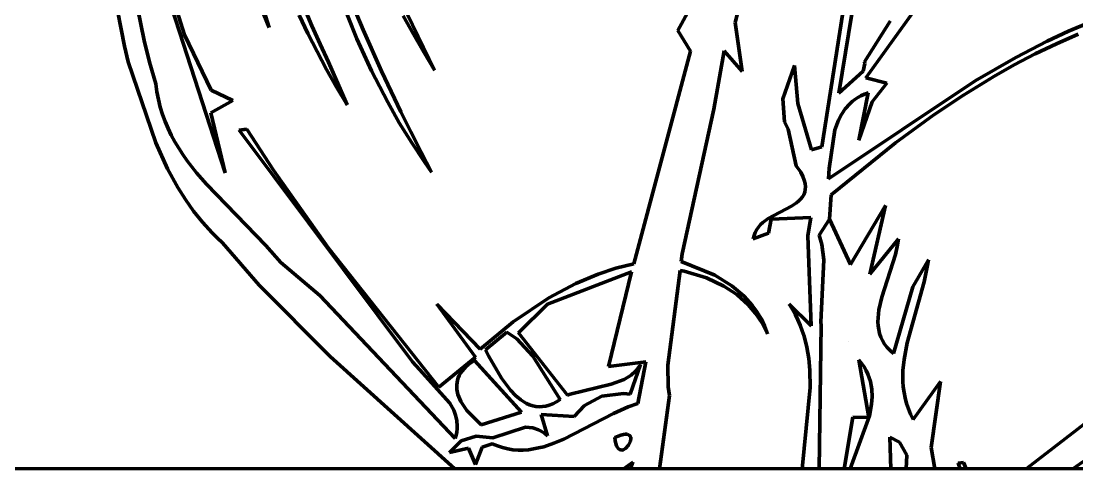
# Model space of a CAD drawing. Header units: millimetres. Extents: x 0 to 10.4, y 0 to 8.2.
# Drawn here: x 4.516 to 5.85, y 0 to 0.565 of the extents above; entities that cross this region are included whole.
import ezdxf

# ---------------------------------------------------------------- set-up
doc = ezdxf.new("R2010")
doc.units = ezdxf.units.MM
for name, color, linetype, lineweight in [('color#000000ff', 7, 'CONTINUOUS', 100), ('color#929292ff', 7, 'CONTINUOUS', 100), ('color#ffffffff', 7, 'CONTINUOUS', 100)]:
    doc.layers.add(name, color=color, linetype=linetype, lineweight=lineweight)

msp = doc.modelspace()

# ---------------------------------------------------------------- linework, layer by layer
at = {"layer": 'color#000000ff'}
for p, q in [((4.9401, 0.5427), (4.8533, 0.7644)), ((5.5276, 0.4063), (5.5788, 0.7341)), ((5.5914, 0.7351), (5.549, 0.474)), ((4.7907, 0.6811), (4.8296, 0.5571)), ((4.6469, 0.5335), (4.6199, 0.6725)), ((5.6855, 0.6365), (5.5831, 0.4933)), ((4.9262, 0.6064), (4.9483, 0.554)), ((4.6631, 0.5819), (4.6716, 0.5405)), ((4.774, 0.3734), (4.7065, 0.5816)), ((4.713, 0.5785), (4.7228, 0.5477)), ((4.8296, 0.5571), (4.8199, 0.5804)), ((4.8738, 0.5823), (4.8836, 0.5591)), ((5.0037, 0.5743), (5.0384, 0.5033)), ((5.3455, 0.5533), (5.3625, 0.5841)), ((5.4229, 0.5828), (5.418, 0.5633)), ((4.8785, 0.5496), (4.8676, 0.5727)), ((5.0116, 0.5487), (4.9988, 0.5717)), ((5.418, 0.5633), (5.4269, 0.5014)), ((5.5815, 0.5138), (5.6138, 0.5651)), ((5.8389, 0.5522), (5.8662, 0.5638)), ((4.7228, 0.5477), (4.7561, 0.4778)), ((4.89, 0.5267), (4.8785, 0.5496)), ((4.8836, 0.5591), (4.8938, 0.5361)), ((4.9483, 0.554), (4.9715, 0.5021)), ((5.0248, 0.5259), (5.0116, 0.5487)), ((5.3616, 0.5271), (5.3455, 0.5533)), ((5.8121, 0.5396), (5.8389, 0.5522)), ((5.8513, 0.5486), (5.8239, 0.5366)), ((4.6513, 0.5137), (4.6469, 0.5335)), ((4.6716, 0.5405), (4.6785, 0.5131)), ((4.8938, 0.5361), (4.9045, 0.5132)), ((4.9589, 0.5023), (4.9401, 0.5427)), ((5.7725, 0.5193), (5.8121, 0.5396)), ((5.8239, 0.5366), (5.797, 0.5237)), ((4.902, 0.5041), (4.89, 0.5267)), ((5.0384, 0.5033), (5.0248, 0.5259)), ((5.2901, 0.2589), (5.3616, 0.5271)), ((5.4043, 0.5274), (5.3912, 0.4538)), ((5.4269, 0.5014), (5.4043, 0.5274)), ((5.797, 0.5237), (5.7705, 0.5098)), ((4.6863, 0.4114), (4.6513, 0.5137)), ((4.6785, 0.5131), (4.6864, 0.4859)), ((4.9045, 0.5132), (4.928, 0.4595)), ((5.4781, 0.4672), (5.4931, 0.5091)), ((5.4931, 0.5091), (5.4973, 0.4609)), ((5.5798, 0.5019), (5.5816, 0.5116)), ((5.5816, 0.5116), (5.5815, 0.5138)), ((5.7211, 0.4898), (5.7725, 0.5193)), ((5.7705, 0.5098), (5.7445, 0.4952)), ((4.9147, 0.4817), (4.902, 0.5041)), ((4.9793, 0.4628), (4.9589, 0.5023)), ((4.9715, 0.5021), (4.9835, 0.4763)), ((5.549, 0.474), (5.5798, 0.5019)), ((5.5831, 0.4933), (5.6097, 0.4867)), ((5.7445, 0.4952), (5.7062, 0.4718)), ((4.6864, 0.4859), (4.6877, 0.4758)), ((4.928, 0.4595), (4.9147, 0.4817)), ((5.5358, 0.3662), (5.7211, 0.4898)), ((5.6097, 0.4867), (5.591, 0.463)), ((4.6877, 0.4758), (4.6896, 0.466)), ((4.7561, 0.4778), (4.7836, 0.4648)), ((4.9835, 0.4763), (4.9958, 0.4507)), ((5.4804, 0.4378), (5.4781, 0.4672)), ((5.5729, 0.4687), (5.5692, 0.4662)), ((5.5769, 0.4709), (5.5729, 0.4687)), ((5.574, 0.4148), (5.5858, 0.4747)), ((5.5812, 0.4729), (5.5769, 0.4709)), ((5.5858, 0.4747), (5.5812, 0.4729)), ((5.5858, 0.4747), (5.5858, 0.4747)), ((5.7062, 0.4718), (5.6689, 0.4468)), ((4.6896, 0.466), (4.6919, 0.4565)), ((4.6919, 0.4565), (4.6948, 0.4473)), ((4.7836, 0.4648), (4.7558, 0.4495)), ((4.9939, 0.4369), (4.9793, 0.4628)), ((5.3912, 0.4538), (5.3511, 0.2712)), ((5.4973, 0.4609), (5.5145, 0.4026)), ((5.557, 0.4543), (5.5523, 0.4474)), ((5.5626, 0.4606), (5.557, 0.4543)), ((5.5657, 0.4635), (5.5626, 0.4606)), ((5.5692, 0.4662), (5.5657, 0.4635)), ((5.591, 0.463), (5.574, 0.4148)), ((4.6948, 0.4473), (4.6981, 0.4383)), ((4.7558, 0.4495), (4.774, 0.3734)), ((4.9958, 0.4507), (5.0084, 0.4252)), ((5.5523, 0.4474), (5.5485, 0.4399)), ((5.6689, 0.4468), (5.6205, 0.4116)), ((4.6981, 0.4383), (4.7018, 0.4296)), ((4.7018, 0.4296), (4.706, 0.4211)), ((4.7916, 0.4273), (4.8012, 0.4287)), ((5.0107, 0.1351), (4.7916, 0.4273)), ((4.8012, 0.4287), (4.8352, 0.377)), ((5.0095, 0.4116), (4.9939, 0.4369)), ((5.4849, 0.4286), (5.4804, 0.4378)), ((5.495, 0.3823), (5.4849, 0.4286)), ((5.544, 0.4278), (5.5367, 0.3792)), ((5.5485, 0.4399), (5.544, 0.4278)), ((4.706, 0.4211), (4.7105, 0.4127)), ((5.0084, 0.4252), (5.0214, 0.3998)), ((4.7013, 0.3787), (4.6863, 0.4114)), ((4.7105, 0.4127), (4.7154, 0.4046)), ((4.7154, 0.4046), (4.7206, 0.3966)), ((5.026, 0.3868), (5.0095, 0.4116)), ((5.5145, 0.4026), (5.5276, 0.4063)), ((5.6205, 0.4116), (5.5392, 0.3457)), ((4.7206, 0.3966), (4.7261, 0.3889)), ((4.7261, 0.3889), (4.7379, 0.3737)), ((5.0214, 0.3998), (5.0347, 0.3746)), ((5.0347, 0.3746), (5.026, 0.3868)), ((4.7143, 0.3551), (4.7013, 0.3787)), ((4.7379, 0.3737), (4.7505, 0.3591)), ((4.8352, 0.377), (4.9041, 0.2793)), ((5.501, 0.3743), (5.495, 0.3823)), ((5.5034, 0.3691), (5.501, 0.3743)), ((5.5367, 0.3792), (5.5358, 0.3662)), ((5.5052, 0.3644), (5.5034, 0.3691)), ((5.5063, 0.3601), (5.5052, 0.3644)), ((5.5067, 0.3561), (5.5063, 0.3601)), ((4.7238, 0.34), (4.7143, 0.3551)), ((4.7505, 0.3591), (4.8252, 0.2819)), ((5.5046, 0.346), (5.5058, 0.3491)), ((5.5058, 0.3491), (5.5066, 0.3524)), ((5.5066, 0.3524), (5.5067, 0.3561)), ((4.7341, 0.3253), (4.7238, 0.34)), ((5.4892, 0.3317), (5.4956, 0.3359)), ((5.4956, 0.3359), (5.4984, 0.3381)), ((5.4984, 0.3381), (5.5008, 0.3406)), ((5.5008, 0.3406), (5.5029, 0.3432)), ((5.5029, 0.3432), (5.5046, 0.346)), ((5.5392, 0.3457), (5.5372, 0.315)), ((4.7453, 0.3113), (4.7341, 0.3253)), ((5.4596, 0.3158), (5.4892, 0.3317)), ((4.7575, 0.2978), (4.7453, 0.3113)), ((5.4475, 0.3052), (5.4501, 0.3082)), ((5.4501, 0.3082), (5.453, 0.3109)), ((5.453, 0.3109), (5.4596, 0.3158)), ((5.4633, 0.3153), (5.4602, 0.2976)), ((5.5134, 0.3172), (5.4633, 0.3153)), ((5.5099, 0.2939), (5.5134, 0.3172)), ((5.5372, 0.315), (5.5242, 0.2948)), ((4.7639, 0.2914), (4.7575, 0.2978)), ((5.4602, 0.2976), (5.4409, 0.2903)), ((5.4409, 0.2903), (5.4418, 0.2945)), ((5.4418, 0.2945), (5.4433, 0.2984)), ((5.4433, 0.2984), (5.4452, 0.3019)), ((5.4452, 0.3019), (5.4475, 0.3052)), ((5.5141, 0.1807), (5.5099, 0.2939)), ((5.5242, 0.2948), (5.5276, 0.2833)), ((4.7706, 0.2851), (4.7639, 0.2914)), ((4.8171, 0.2318), (4.7706, 0.2851)), ((4.8252, 0.2819), (4.8441, 0.2603)), ((5.5276, 0.2833), (5.5299, 0.264)), ((4.9041, 0.2793), (5.0439, 0.103)), ((5.3511, 0.2712), (5.3499, 0.2619)), ((4.8441, 0.2603), (4.8936, 0.2186)), ((5.2673, 0.2532), (5.2901, 0.2589)), ((5.3499, 0.2619), (5.3924, 0.2443)), ((5.5299, 0.264), (5.526, 0.1852)), ((5.287, 0.2486), (5.1812, 0.208)), ((5.2168, 0.2339), (5.2452, 0.2459)), ((5.2452, 0.2459), (5.2673, 0.2532)), ((5.2581, 0.1292), (5.287, 0.2486)), ((5.3487, 0.2504), (5.3328, 0.1307)), ((5.3535, 0.2495), (5.3487, 0.2504)), ((5.3817, 0.2411), (5.3535, 0.2495)), ((5.4037, 0.2306), (5.3817, 0.2411)), ((5.3924, 0.2443), (5.414, 0.2308)), ((4.9066, 0.1417), (4.8171, 0.2318)), ((5.1827, 0.2158), (5.2168, 0.2339)), ((5.4199, 0.2199), (5.4037, 0.2306)), ((5.414, 0.2308), (5.4294, 0.2178)), ((4.8936, 0.2186), (5.0645, 0.0384)), ((5.1378, 0.1855), (5.1827, 0.2158)), ((5.4343, 0.2071), (5.4199, 0.2199)), ((5.4294, 0.2178), (5.4395, 0.2066)), ((5.0902, 0.141), (5.0412, 0.2078)), ((5.0412, 0.2078), (5.0958, 0.151)), ((5.1812, 0.208), (5.1445, 0.1715)), ((5.4438, 0.1961), (5.4343, 0.2071)), ((5.4395, 0.2066), (5.4455, 0.1985)), ((5.4903, 0.2012), (5.4862, 0.2077)), ((5.4862, 0.2077), (5.5141, 0.1807)), ((5.494, 0.1946), (5.4903, 0.2012)), ((5.452, 0.1839), (5.4438, 0.1961)), ((5.4455, 0.1985), (5.4507, 0.1898)), ((5.4507, 0.1898), (5.4551, 0.1804)), ((5.4972, 0.188), (5.494, 0.1946)), ((5.5002, 0.1812), (5.4972, 0.188)), ((5.0958, 0.151), (5.1378, 0.1855)), ((5.4587, 0.1705), (5.452, 0.1839)), ((5.4551, 0.1804), (5.4587, 0.1705)), ((5.5027, 0.1744), (5.5002, 0.1812)), ((5.505, 0.1675), (5.5027, 0.1744)), ((5.5264, 0.1812), (5.524, 0)), ((5.526, 0.1852), (5.5264, 0.1812)), ((5.1298, 0.1726), (5.1029, 0.1502)), ((5.1422, 0.164), (5.1298, 0.1726)), ((5.1627, 0.1421), (5.1422, 0.164)), ((5.1445, 0.1715), (5.2063, 0.093)), ((5.5085, 0.1534), (5.505, 0.1675)), ((5.561, 0.1612), (5.561, 0.1612)), ((5.1029, 0.1502), (5.1066, 0.1428)), ((5.5109, 0.1392), (5.5085, 0.1534)), ((5.064, 0), (4.9066, 0.1417)), ((5.0194, 0.1253), (5.0107, 0.1351)), ((5.0439, 0.103), (5.0902, 0.141)), ((5.085, 0.1344), (5.0814, 0.1318)), ((5.089, 0.1369), (5.085, 0.1344)), ((5.148, 0.0715), (5.089, 0.1369)), ((5.1066, 0.1428), (5.1228, 0.1144)), ((5.1969, 0.0874), (5.1627, 0.1421)), ((5.3051, 0.135), (5.2581, 0.1292)), ((5.295, 0.0823), (5.3051, 0.135)), ((5.5123, 0.1247), (5.5109, 0.1392)), ((5.0576, 0.0831), (5.0194, 0.1253)), ((5.0712, 0.1207), (5.0696, 0.1178)), ((5.0732, 0.1235), (5.0712, 0.1207)), ((5.0756, 0.1263), (5.0732, 0.1235)), ((5.0783, 0.1291), (5.0756, 0.1263)), ((5.0814, 0.1318), (5.0783, 0.1291)), ((5.2983, 0.1319), (5.2853, 0.0942)), ((5.2865, 0.1184), (5.2917, 0.123)), ((5.2917, 0.123), (5.2963, 0.1287)), ((5.2963, 0.1287), (5.2983, 0.1319)), ((5.3328, 0.1307), (5.3334, 0.1034)), ((5.5129, 0.1027), (5.5123, 0.1247)), ((5.0674, 0.1119), (5.0664, 0.106)), ((5.0683, 0.1149), (5.0674, 0.1119)), ((5.0696, 0.1178), (5.0683, 0.1149)), ((5.1228, 0.1144), (5.1343, 0.0992)), ((5.2095, 0.0944), (5.2616, 0.1068)), ((5.2616, 0.1068), (5.2779, 0.1129)), ((5.2779, 0.1129), (5.2865, 0.1184)), ((5.0664, 0.106), (5.0667, 0.1)), ((5.0667, 0.1), (5.0679, 0.0939)), ((5.0679, 0.0939), (5.0716, 0.085)), ((5.1343, 0.0992), (5.1407, 0.0926)), ((5.2063, 0.093), (5.2095, 0.0944)), ((5.2771, 0.0952), (5.2498, 0.0916)), ((5.2853, 0.0942), (5.2771, 0.0952)), ((5.3334, 0.1034), (5.3349, 0.0924)), ((5.5027, 0), (5.5129, 0.1027)), ((5.0626, 0.0742), (5.0576, 0.0831)), ((5.0716, 0.085), (5.0792, 0.0735)), ((5.1407, 0.0926), (5.1475, 0.087)), ((5.1475, 0.087), (5.151, 0.0846)), ((5.151, 0.0846), (5.1547, 0.0826)), ((5.1547, 0.0826), (5.1584, 0.081)), ((5.1584, 0.081), (5.1623, 0.0797)), ((5.1788, 0.0792), (5.1831, 0.0804)), ((5.1831, 0.0804), (5.1876, 0.0821)), ((5.1876, 0.0821), (5.1922, 0.0844)), ((5.1922, 0.0844), (5.1969, 0.0874)), ((5.2279, 0.0801), (5.2147, 0.0662)), ((5.2498, 0.0916), (5.2279, 0.0801)), ((5.2827, 0.0781), (5.295, 0.0823)), ((5.3349, 0.0924), (5.3225, 0)), ((5.065, 0.0679), (5.0626, 0.0742)), ((5.0665, 0.0612), (5.065, 0.0679)), ((5.0792, 0.0735), (5.0974, 0.0555)), ((5.0974, 0.0555), (5.148, 0.0715)), ((5.1623, 0.0797), (5.1663, 0.0789)), ((5.1663, 0.0789), (5.1703, 0.0785)), ((5.1703, 0.0785), (5.1745, 0.0786)), ((5.2147, 0.0662), (5.1732, 0.0685)), ((5.1732, 0.0685), (5.181, 0.0415)), ((5.1745, 0.0786), (5.1788, 0.0792)), ((5.2016, 0.0376), (5.2642, 0.0699)), ((5.2642, 0.0699), (5.2827, 0.0781)), ((5.067, 0.0541), (5.0665, 0.0612)), ((5.0669, 0.0504), (5.067, 0.0541)), ((5.0645, 0.0384), (5.0656, 0.0426)), ((5.0656, 0.0426), (5.0664, 0.0465)), ((5.0664, 0.0465), (5.0669, 0.0504)), ((5.0911, 0.0413), (5.072, 0.0354)), ((5.1121, 0.0392), (5.0911, 0.0413)), ((5.1531, 0.0525), (5.1121, 0.0392)), ((5.1627, 0.0518), (5.1531, 0.0525)), ((5.1697, 0.0494), (5.1627, 0.0518)), ((5.1766, 0.0454), (5.1697, 0.0494)), ((5.181, 0.0415), (5.1766, 0.0454)), ((5.2702, 0.0413), (5.266, 0.0395)), ((5.2738, 0.0426), (5.2702, 0.0413)), ((5.277, 0.0434), (5.2738, 0.0426)), ((5.2796, 0.0437), (5.277, 0.0434)), ((5.2817, 0.0436), (5.2796, 0.0437)), ((5.2834, 0.0431), (5.2817, 0.0436)), ((5.2847, 0.0423), (5.2834, 0.0431)), ((5.2856, 0.0412), (5.2847, 0.0423)), ((5.2861, 0.0399), (5.2856, 0.0412)), ((5.072, 0.0354), (5.0572, 0.0207)), ((5.0902, 0.0055), (5.0986, 0.0272)), ((5.0986, 0.0272), (5.1112, 0.0318)), ((5.1112, 0.0318), (5.1178, 0.029)), ((5.1178, 0.029), (5.1244, 0.0268)), ((5.1244, 0.0268), (5.1309, 0.0252)), ((5.1697, 0.0264), (5.1762, 0.028)), ((5.1762, 0.028), (5.1889, 0.0323)), ((5.1889, 0.0323), (5.2016, 0.0376)), ((5.266, 0.0395), (5.2665, 0.0353)), ((5.2665, 0.0353), (5.2673, 0.0319)), ((5.2673, 0.0319), (5.2683, 0.0291)), ((5.2683, 0.0291), (5.2694, 0.027)), ((5.2694, 0.027), (5.2707, 0.0254)), ((5.2795, 0.0257), (5.2833, 0.0299)), ((5.2833, 0.0299), (5.2858, 0.0351)), ((5.2858, 0.0351), (5.2863, 0.0384)), ((5.2863, 0.0384), (5.2861, 0.0399)), ((5.0572, 0.0207), (5.0812, 0.0261)), ((5.0812, 0.0261), (5.0902, 0.0055)), ((5.1309, 0.0252), (5.1374, 0.0242)), ((5.1374, 0.0242), (5.1439, 0.0237)), ((5.1439, 0.0237), (5.1504, 0.0237)), ((5.1504, 0.0237), (5.1569, 0.0242)), ((5.1569, 0.0242), (5.1633, 0.0251)), ((5.1633, 0.0251), (5.1697, 0.0264)), ((5.2707, 0.0254), (5.272, 0.0244)), ((5.272, 0.0244), (5.2735, 0.0239)), ((5.2735, 0.0239), (5.275, 0.0238)), ((5.275, 0.0238), (5.2765, 0.0241)), ((5.2765, 0.0241), (5.2795, 0.0257)), ((5.277, 0), (5.064, 0)), ((5.2886, 0.0085), (5.277, 0)), ((5.286, 0), (5.2886, 0.0085)), ((5.3225, 0), (5.286, 0)), ((5.524, 0), (5.5027, 0))]:
    msp.add_line(p, q, dxfattribs=at)
at = {"layer": 'color#929292ff'}
for p, q in [((5.5638, 0.2581), (5.6077, 0.3322)), ((5.6077, 0.3322), (5.5879, 0.2456)), ((5.5242, 0.2948), (5.5372, 0.315)), ((5.5372, 0.315), (5.5638, 0.2581)), ((5.5276, 0.2833), (5.5242, 0.2948)), ((5.5299, 0.264), (5.5276, 0.2833)), ((5.5879, 0.2456), (5.6242, 0.2904)), ((5.6227, 0.2807), (5.6203, 0.2705)), ((5.6242, 0.2904), (5.6227, 0.2807)), ((5.6203, 0.2705), (5.6031, 0.2169)), ((5.526, 0.1852), (5.5299, 0.264)), ((5.6423, 0.2296), (5.662, 0.2638)), ((5.661, 0.2569), (5.6567, 0.236)), ((5.662, 0.2638), (5.661, 0.2569)), ((5.618, 0.1455), (5.6423, 0.2296)), ((5.6567, 0.236), (5.6351, 0.1591)), ((5.6031, 0.2169), (5.5995, 0.2009)), ((5.5995, 0.2009), (5.5984, 0.1906)), ((5.5984, 0.1906), (5.5983, 0.1855)), ((5.524, 0), (5.5264, 0.1812)), ((5.5264, 0.1812), (5.526, 0.1852)), ((5.5983, 0.1855), (5.5986, 0.1805)), ((5.5986, 0.1805), (5.5993, 0.1757)), ((5.5993, 0.1757), (5.6004, 0.1709)), ((5.561, 0.1612), (5.561, 0.1612)), ((5.6004, 0.1709), (5.602, 0.1663)), ((5.602, 0.1663), (5.6041, 0.1618)), ((5.6041, 0.1618), (5.6067, 0.1575)), ((5.6067, 0.1575), (5.6099, 0.1533)), ((5.6099, 0.1533), (5.6136, 0.1493)), ((5.6136, 0.1493), (5.618, 0.1455)), ((5.6351, 0.1591), (5.6312, 0.1382)), ((5.5777, 0.1333), (5.5742, 0.1378)), ((5.5742, 0.1378), (5.5869, 0.0649)), ((5.6312, 0.1382), (5.6298, 0.1242)), ((5.5808, 0.1287), (5.5777, 0.1333)), ((5.5834, 0.1241), (5.5808, 0.1287)), ((5.5856, 0.1195), (5.5834, 0.1241)), ((5.6298, 0.1242), (5.6296, 0.1173)), ((5.5873, 0.1148), (5.5856, 0.1195)), ((5.5887, 0.1101), (5.5873, 0.1148)), ((5.5898, 0.1054), (5.5887, 0.1101)), ((5.6296, 0.1173), (5.6297, 0.1104)), ((5.6297, 0.1104), (5.6302, 0.1034)), ((5.6429, 0.0621), (5.6771, 0.1103)), ((5.6771, 0.1103), (5.6657, 0.0268)), ((5.5904, 0.1007), (5.5898, 0.1054)), ((5.5909, 0.0911), (5.5904, 0.1007)), ((5.6302, 0.1034), (5.6312, 0.0965)), ((5.6312, 0.0965), (5.6325, 0.0896)), ((5.7856, 0), (5.9071, 0.0941)), ((5.5875, 0.067), (5.5902, 0.0815)), ((5.5902, 0.0815), (5.5909, 0.0911)), ((5.6325, 0.0896), (5.6343, 0.0827)), ((5.6343, 0.0827), (5.6367, 0.0758)), ((5.5634, 0), (5.5875, 0.067)), ((5.6367, 0.0758), (5.6395, 0.0689)), ((5.6395, 0.0689), (5.6429, 0.0621)), ((5.9442, 0.0698), (5.8443, 0)), ((5.5666, 0.0654), (5.5555, 0)), ((5.5869, 0.0649), (5.5666, 0.0654)), ((5.266, 0.0395), (5.2702, 0.0413)), ((5.2702, 0.0413), (5.2738, 0.0426)), ((5.2738, 0.0426), (5.277, 0.0434)), ((5.277, 0.0434), (5.2796, 0.0437)), ((5.2796, 0.0437), (5.2817, 0.0436)), ((5.2817, 0.0436), (5.2834, 0.0431)), ((5.2834, 0.0431), (5.2847, 0.0423)), ((5.2847, 0.0423), (5.2856, 0.0412)), ((5.2856, 0.0412), (5.2861, 0.0399)), ((5.6255, 0.0336), (5.6134, 0.0401)), ((5.6134, 0.0401), (5.6144, 0)), ((5.2665, 0.0353), (5.266, 0.0395)), ((5.2673, 0.0319), (5.2665, 0.0353)), ((5.2683, 0.0291), (5.2673, 0.0319)), ((5.2694, 0.027), (5.2683, 0.0291)), ((5.2707, 0.0254), (5.2694, 0.027)), ((5.2833, 0.0299), (5.2795, 0.0257)), ((5.2858, 0.0351), (5.2833, 0.0299)), ((5.2863, 0.0384), (5.2858, 0.0351)), ((5.2861, 0.0399), (5.2863, 0.0384)), ((5.6348, 0.0172), (5.6255, 0.0336)), ((5.6657, 0.0268), (5.6703, 0)), ((5.272, 0.0244), (5.2707, 0.0254)), ((5.2735, 0.0239), (5.272, 0.0244)), ((5.275, 0.0238), (5.2735, 0.0239)), ((5.2765, 0.0241), (5.275, 0.0238)), ((5.2795, 0.0257), (5.2765, 0.0241)), ((5.6338, 0), (5.6348, 0.0172)), ((5.5555, 0), (5.524, 0)), ((5.6144, 0), (5.5634, 0)), ((5.6703, 0), (5.6338, 0)), ((5.6997, 0.0072), (5.7065, 0.008)), ((5.7021, 0), (5.6997, 0.0072)), ((5.7097, 0), (5.7021, 0)), ((5.7065, 0.008), (5.7097, 0)), ((5.8443, 0), (5.7856, 0))]:
    msp.add_line(p, q, dxfattribs=at)
at = {"layer": 'color#ffffffff'}
for p, q in [((4.8533, 0.7644), (4.9401, 0.5427)), ((5.5788, 0.7341), (5.5276, 0.4063)), ((5.549, 0.474), (5.5914, 0.7351)), ((4.8296, 0.5571), (4.7907, 0.6811)), ((4.6199, 0.6725), (4.6469, 0.5335)), ((5.5831, 0.4933), (5.6855, 0.6365)), ((4.9483, 0.554), (4.9262, 0.6064)), ((4.6716, 0.5405), (4.6631, 0.5819)), ((4.7065, 0.5816), (4.774, 0.3734)), ((4.7228, 0.5477), (4.713, 0.5785)), ((4.8199, 0.5804), (4.8296, 0.5571)), ((4.8836, 0.5591), (4.8738, 0.5823)), ((5.0384, 0.5033), (5.0037, 0.5743)), ((5.3625, 0.5841), (5.3455, 0.5533)), ((5.418, 0.5633), (5.4229, 0.5828)), ((4.8676, 0.5727), (4.8785, 0.5496)), ((4.9988, 0.5717), (5.0116, 0.5487)), ((5.4269, 0.5014), (5.418, 0.5633)), ((5.6138, 0.5651), (5.5815, 0.5138)), ((5.8662, 0.5638), (5.8389, 0.5522)), ((4.7561, 0.4778), (4.7228, 0.5477)), ((4.8785, 0.5496), (4.89, 0.5267)), ((4.8938, 0.5361), (4.8836, 0.5591)), ((4.9715, 0.5021), (4.9483, 0.554)), ((5.0116, 0.5487), (5.0248, 0.5259)), ((5.3455, 0.5533), (5.3616, 0.5271)), ((5.8389, 0.5522), (5.8121, 0.5396)), ((5.8239, 0.5366), (5.8513, 0.5486)), ((4.6469, 0.5335), (4.6513, 0.5137)), ((4.6785, 0.5131), (4.6716, 0.5405)), ((4.9045, 0.5132), (4.8938, 0.5361)), ((4.9401, 0.5427), (4.9589, 0.5023)), ((5.8121, 0.5396), (5.7725, 0.5193)), ((5.797, 0.5237), (5.8239, 0.5366)), ((4.89, 0.5267), (4.902, 0.5041)), ((5.0248, 0.5259), (5.0384, 0.5033)), ((5.3616, 0.5271), (5.2901, 0.2589)), ((5.3912, 0.4538), (5.4043, 0.5274)), ((5.4043, 0.5274), (5.4269, 0.5014)), ((5.7705, 0.5098), (5.797, 0.5237)), ((4.6513, 0.5137), (4.6863, 0.4114)), ((4.6864, 0.4859), (4.6785, 0.5131)), ((4.928, 0.4595), (4.9045, 0.5132)), ((5.4931, 0.5091), (5.4781, 0.4672)), ((5.4973, 0.4609), (5.4931, 0.5091)), ((5.5816, 0.5116), (5.5798, 0.5019)), ((5.5815, 0.5138), (5.5816, 0.5116)), ((5.7725, 0.5193), (5.7211, 0.4898)), ((5.7445, 0.4952), (5.7705, 0.5098)), ((4.902, 0.5041), (4.9147, 0.4817)), ((4.9589, 0.5023), (4.9793, 0.4628)), ((4.9835, 0.4763), (4.9715, 0.5021)), ((5.5798, 0.5019), (5.549, 0.474)), ((5.6097, 0.4867), (5.5831, 0.4933)), ((5.7062, 0.4718), (5.7445, 0.4952)), ((4.6877, 0.4758), (4.6864, 0.4859)), ((4.9147, 0.4817), (4.928, 0.4595)), ((5.7211, 0.4898), (5.5358, 0.3662)), ((5.591, 0.463), (5.6097, 0.4867)), ((4.6896, 0.466), (4.6877, 0.4758)), ((4.7836, 0.4648), (4.7561, 0.4778)), ((4.9958, 0.4507), (4.9835, 0.4763)), ((5.4781, 0.4672), (5.4804, 0.4378)), ((5.5692, 0.4662), (5.5729, 0.4687)), ((5.5729, 0.4687), (5.5769, 0.4709)), ((5.5858, 0.4747), (5.574, 0.4148)), ((5.5769, 0.4709), (5.5812, 0.4729)), ((5.5812, 0.4729), (5.5858, 0.4747)), ((5.5858, 0.4747), (5.5858, 0.4747)), ((5.6689, 0.4468), (5.7062, 0.4718)), ((4.6919, 0.4565), (4.6896, 0.466)), ((4.6948, 0.4473), (4.6919, 0.4565)), ((4.7558, 0.4495), (4.7836, 0.4648)), ((4.9793, 0.4628), (4.9939, 0.4369)), ((5.3511, 0.2712), (5.3912, 0.4538)), ((5.5145, 0.4026), (5.4973, 0.4609)), ((5.5523, 0.4474), (5.557, 0.4543)), ((5.557, 0.4543), (5.5626, 0.4606)), ((5.5626, 0.4606), (5.5657, 0.4635)), ((5.5657, 0.4635), (5.5692, 0.4662)), ((5.574, 0.4148), (5.591, 0.463)), ((4.6981, 0.4383), (4.6948, 0.4473)), ((4.774, 0.3734), (4.7558, 0.4495)), ((5.0084, 0.4252), (4.9958, 0.4507)), ((5.5485, 0.4399), (5.5523, 0.4474)), ((5.6205, 0.4116), (5.6689, 0.4468)), ((4.7018, 0.4296), (4.6981, 0.4383)), ((4.706, 0.4211), (4.7018, 0.4296)), ((4.8012, 0.4287), (4.7916, 0.4273)), ((4.7916, 0.4273), (5.0107, 0.1351)), ((4.8352, 0.377), (4.8012, 0.4287)), ((4.9939, 0.4369), (5.0095, 0.4116)), ((5.4804, 0.4378), (5.4849, 0.4286)), ((5.4849, 0.4286), (5.495, 0.3823)), ((5.5367, 0.3792), (5.544, 0.4278)), ((5.544, 0.4278), (5.5485, 0.4399)), ((4.7105, 0.4127), (4.706, 0.4211)), ((5.0214, 0.3998), (5.0084, 0.4252)), ((4.6863, 0.4114), (4.7013, 0.3787)), ((4.7154, 0.4046), (4.7105, 0.4127)), ((4.7206, 0.3966), (4.7154, 0.4046)), ((5.0095, 0.4116), (5.026, 0.3868)), ((5.5276, 0.4063), (5.5145, 0.4026)), ((5.5392, 0.3457), (5.6205, 0.4116)), ((4.7261, 0.3889), (4.7206, 0.3966)), ((4.7379, 0.3737), (4.7261, 0.3889)), ((5.0347, 0.3746), (5.0214, 0.3998)), ((5.026, 0.3868), (5.0347, 0.3746)), ((4.7013, 0.3787), (4.7143, 0.3551)), ((4.7505, 0.3591), (4.7379, 0.3737)), ((4.9041, 0.2793), (4.8352, 0.377)), ((5.495, 0.3823), (5.501, 0.3743)), ((5.501, 0.3743), (5.5034, 0.3691)), ((5.5358, 0.3662), (5.5367, 0.3792)), ((5.5034, 0.3691), (5.5052, 0.3644)), ((5.5052, 0.3644), (5.5063, 0.3601)), ((5.5063, 0.3601), (5.5067, 0.3561)), ((4.7143, 0.3551), (4.7238, 0.34)), ((4.8252, 0.2819), (4.7505, 0.3591)), ((5.5058, 0.3491), (5.5046, 0.346)), ((5.5066, 0.3524), (5.5058, 0.3491)), ((5.5067, 0.3561), (5.5066, 0.3524)), ((4.7238, 0.34), (4.7341, 0.3253)), ((5.4956, 0.3359), (5.4892, 0.3317)), ((5.4984, 0.3381), (5.4956, 0.3359)), ((5.5008, 0.3406), (5.4984, 0.3381)), ((5.5029, 0.3432), (5.5008, 0.3406)), ((5.5046, 0.346), (5.5029, 0.3432)), ((5.5372, 0.315), (5.5392, 0.3457)), ((4.7341, 0.3253), (4.7453, 0.3113)), ((5.4892, 0.3317), (5.4596, 0.3158)), ((5.6077, 0.3322), (5.5638, 0.2581)), ((5.5879, 0.2456), (5.6077, 0.3322)), ((4.7453, 0.3113), (4.7575, 0.2978)), ((5.4501, 0.3082), (5.4475, 0.3052)), ((5.453, 0.3109), (5.4501, 0.3082)), ((5.4596, 0.3158), (5.453, 0.3109)), ((5.4602, 0.2976), (5.4633, 0.3153)), ((5.4633, 0.3153), (5.5134, 0.3172)), ((5.5134, 0.3172), (5.5099, 0.2939)), ((5.5638, 0.2581), (5.5372, 0.315)), ((4.7575, 0.2978), (4.7639, 0.2914)), ((5.4409, 0.2903), (5.4602, 0.2976)), ((5.4418, 0.2945), (5.4409, 0.2903)), ((5.4433, 0.2984), (5.4418, 0.2945)), ((5.4452, 0.3019), (5.4433, 0.2984)), ((5.4475, 0.3052), (5.4452, 0.3019)), ((5.5099, 0.2939), (5.5141, 0.1807)), ((4.7639, 0.2914), (4.7706, 0.2851)), ((4.7706, 0.2851), (4.8171, 0.2318)), ((4.8441, 0.2603), (4.8252, 0.2819)), ((5.6242, 0.2904), (5.5879, 0.2456)), ((5.6203, 0.2705), (5.6227, 0.2807)), ((5.6227, 0.2807), (5.6242, 0.2904)), ((5.0439, 0.103), (4.9041, 0.2793)), ((5.3499, 0.2619), (5.3511, 0.2712)), ((5.6031, 0.2169), (5.6203, 0.2705)), ((4.8936, 0.2186), (4.8441, 0.2603)), ((5.2901, 0.2589), (5.2673, 0.2532)), ((5.3924, 0.2443), (5.3499, 0.2619)), ((5.662, 0.2638), (5.6423, 0.2296)), ((5.6567, 0.236), (5.661, 0.2569)), ((5.661, 0.2569), (5.662, 0.2638)), ((5.1812, 0.208), (5.287, 0.2486)), ((5.2452, 0.2459), (5.2168, 0.2339)), ((5.2673, 0.2532), (5.2452, 0.2459)), ((5.287, 0.2486), (5.2581, 0.1292)), ((5.3328, 0.1307), (5.3487, 0.2504)), ((5.3487, 0.2504), (5.3535, 0.2495)), ((5.3535, 0.2495), (5.3817, 0.2411)), ((5.3817, 0.2411), (5.4037, 0.2306)), ((5.414, 0.2308), (5.3924, 0.2443)), ((4.8171, 0.2318), (4.9066, 0.1417)), ((5.2168, 0.2339), (5.1827, 0.2158)), ((5.4037, 0.2306), (5.4199, 0.2199)), ((5.4294, 0.2178), (5.414, 0.2308)), ((5.6423, 0.2296), (5.618, 0.1455)), ((5.6351, 0.1591), (5.6567, 0.236)), ((5.0645, 0.0384), (4.8936, 0.2186)), ((5.1827, 0.2158), (5.1378, 0.1855)), ((5.4199, 0.2199), (5.4343, 0.2071)), ((5.4395, 0.2066), (5.4294, 0.2178)), ((5.5995, 0.2009), (5.6031, 0.2169)), ((5.0958, 0.151), (5.0412, 0.2078)), ((5.0412, 0.2078), (5.0902, 0.141)), ((5.1445, 0.1715), (5.1812, 0.208)), ((5.4343, 0.2071), (5.4438, 0.1961)), ((5.4455, 0.1985), (5.4395, 0.2066)), ((5.5141, 0.1807), (5.4862, 0.2077)), ((5.4862, 0.2077), (5.4903, 0.2012)), ((5.4903, 0.2012), (5.494, 0.1946)), ((5.5984, 0.1906), (5.5995, 0.2009)), ((5.4438, 0.1961), (5.452, 0.1839)), ((5.4507, 0.1898), (5.4455, 0.1985)), ((5.4551, 0.1804), (5.4507, 0.1898)), ((5.494, 0.1946), (5.4972, 0.188)), ((5.4972, 0.188), (5.5002, 0.1812)), ((5.5983, 0.1855), (5.5984, 0.1906)), ((5.1378, 0.1855), (5.0958, 0.151)), ((5.452, 0.1839), (5.4587, 0.1705)), ((5.4587, 0.1705), (5.4551, 0.1804)), ((5.5002, 0.1812), (5.5027, 0.1744)), ((5.5027, 0.1744), (5.505, 0.1675)), ((5.5986, 0.1805), (5.5983, 0.1855)), ((5.5993, 0.1757), (5.5986, 0.1805)), ((5.6004, 0.1709), (5.5993, 0.1757)), ((5.1029, 0.1502), (5.1298, 0.1726)), ((5.1298, 0.1726), (5.1422, 0.164)), ((5.1422, 0.164), (5.1627, 0.1421)), ((5.2063, 0.093), (5.1445, 0.1715)), ((5.505, 0.1675), (5.5085, 0.1534)), ((5.602, 0.1663), (5.6004, 0.1709)), ((5.6041, 0.1618), (5.602, 0.1663)), ((5.6067, 0.1575), (5.6041, 0.1618)), ((5.1066, 0.1428), (5.1029, 0.1502)), ((5.5085, 0.1534), (5.5109, 0.1392)), ((5.6099, 0.1533), (5.6067, 0.1575)), ((5.6136, 0.1493), (5.6099, 0.1533)), ((5.618, 0.1455), (5.6136, 0.1493)), ((5.6312, 0.1382), (5.6351, 0.1591)), ((4.9066, 0.1417), (5.064, 0)), ((5.0107, 0.1351), (5.0194, 0.1253)), ((5.0902, 0.141), (5.0439, 0.103)), ((5.0814, 0.1318), (5.085, 0.1344)), ((5.085, 0.1344), (5.089, 0.1369)), ((5.089, 0.1369), (5.148, 0.0715)), ((5.1228, 0.1144), (5.1066, 0.1428)), ((5.1627, 0.1421), (5.1969, 0.0874)), ((5.2581, 0.1292), (5.3051, 0.135)), ((5.3051, 0.135), (5.295, 0.0823)), ((5.5109, 0.1392), (5.5123, 0.1247)), ((5.5869, 0.0649), (5.5742, 0.1378)), ((5.5742, 0.1378), (5.5777, 0.1333)), ((5.6298, 0.1242), (5.6312, 0.1382)), ((5.0194, 0.1253), (5.0576, 0.0831)), ((5.0696, 0.1178), (5.0712, 0.1207)), ((5.0712, 0.1207), (5.0732, 0.1235)), ((5.0732, 0.1235), (5.0756, 0.1263)), ((5.0756, 0.1263), (5.0783, 0.1291)), ((5.0783, 0.1291), (5.0814, 0.1318)), ((5.2853, 0.0942), (5.2983, 0.1319)), ((5.2917, 0.123), (5.2865, 0.1184)), ((5.2963, 0.1287), (5.2917, 0.123)), ((5.2983, 0.1319), (5.2963, 0.1287)), ((5.3334, 0.1034), (5.3328, 0.1307)), ((5.5123, 0.1247), (5.5129, 0.1027)), ((5.5777, 0.1333), (5.5808, 0.1287)), ((5.5808, 0.1287), (5.5834, 0.1241)), ((5.5834, 0.1241), (5.5856, 0.1195)), ((5.6296, 0.1173), (5.6298, 0.1242)), ((5.0664, 0.106), (5.0674, 0.1119)), ((5.0674, 0.1119), (5.0683, 0.1149)), ((5.0683, 0.1149), (5.0696, 0.1178)), ((5.1343, 0.0992), (5.1228, 0.1144)), ((5.2616, 0.1068), (5.2095, 0.0944)), ((5.2779, 0.1129), (5.2616, 0.1068)), ((5.2865, 0.1184), (5.2779, 0.1129)), ((5.5856, 0.1195), (5.5873, 0.1148)), ((5.5873, 0.1148), (5.5887, 0.1101)), ((5.5887, 0.1101), (5.5898, 0.1054)), ((5.6297, 0.1104), (5.6296, 0.1173)), ((5.6302, 0.1034), (5.6297, 0.1104)), ((5.6771, 0.1103), (5.6429, 0.0621)), ((5.6657, 0.0268), (5.6771, 0.1103)), ((5.0667, 0.1), (5.0664, 0.106)), ((5.0679, 0.0939), (5.0667, 0.1)), ((5.0716, 0.085), (5.0679, 0.0939)), ((5.1407, 0.0926), (5.1343, 0.0992)), ((5.2095, 0.0944), (5.2063, 0.093)), ((5.2498, 0.0916), (5.2771, 0.0952)), ((5.2771, 0.0952), (5.2853, 0.0942)), ((5.3349, 0.0924), (5.3334, 0.1034)), ((5.5129, 0.1027), (5.5027, 0)), ((5.5898, 0.1054), (5.5904, 0.1007)), ((5.5904, 0.1007), (5.5909, 0.0911)), ((5.6312, 0.0965), (5.6302, 0.1034)), ((5.6325, 0.0896), (5.6312, 0.0965)), ((5.9071, 0.0941), (5.7856, 0)), ((5.0576, 0.0831), (5.0626, 0.0742)), ((5.0792, 0.0735), (5.0716, 0.085)), ((5.1475, 0.087), (5.1407, 0.0926)), ((5.151, 0.0846), (5.1475, 0.087)), ((5.1547, 0.0826), (5.151, 0.0846)), ((5.1584, 0.081), (5.1547, 0.0826)), ((5.1623, 0.0797), (5.1584, 0.081)), ((5.1831, 0.0804), (5.1788, 0.0792)), ((5.1876, 0.0821), (5.1831, 0.0804)), ((5.1922, 0.0844), (5.1876, 0.0821)), ((5.1969, 0.0874), (5.1922, 0.0844)), ((5.2147, 0.0662), (5.2279, 0.0801)), ((5.2279, 0.0801), (5.2498, 0.0916)), ((5.295, 0.0823), (5.2827, 0.0781)), ((5.3225, 0), (5.3349, 0.0924)), ((5.5902, 0.0815), (5.5875, 0.067)), ((5.5909, 0.0911), (5.5902, 0.0815)), ((5.6343, 0.0827), (5.6325, 0.0896)), ((5.6367, 0.0758), (5.6343, 0.0827)), ((5.0626, 0.0742), (5.065, 0.0679)), ((5.065, 0.0679), (5.0665, 0.0612)), ((5.0974, 0.0555), (5.0792, 0.0735)), ((5.148, 0.0715), (5.0974, 0.0555)), ((5.1663, 0.0789), (5.1623, 0.0797)), ((5.1703, 0.0785), (5.1663, 0.0789)), ((5.1745, 0.0786), (5.1703, 0.0785)), ((5.181, 0.0415), (5.1732, 0.0685)), ((5.1732, 0.0685), (5.2147, 0.0662)), ((5.1788, 0.0792), (5.1745, 0.0786)), ((5.2642, 0.0699), (5.2016, 0.0376)), ((5.2827, 0.0781), (5.2642, 0.0699)), ((5.5875, 0.067), (5.5634, 0)), ((5.6395, 0.0689), (5.6367, 0.0758)), ((5.6429, 0.0621), (5.6395, 0.0689)), ((5.8443, 0), (5.9442, 0.0698)), ((5.0665, 0.0612), (5.067, 0.0541)), ((5.067, 0.0541), (5.0669, 0.0504)), ((5.5555, 0), (5.5666, 0.0654)), ((5.5666, 0.0654), (5.5869, 0.0649)), ((5.0656, 0.0426), (5.0645, 0.0384)), ((5.0664, 0.0465), (5.0656, 0.0426)), ((5.0669, 0.0504), (5.0664, 0.0465)), ((5.072, 0.0354), (5.0911, 0.0413)), ((5.0911, 0.0413), (5.1121, 0.0392)), ((5.1121, 0.0392), (5.1531, 0.0525)), ((5.1531, 0.0525), (5.1627, 0.0518)), ((5.1627, 0.0518), (5.1697, 0.0494)), ((5.1697, 0.0494), (5.1766, 0.0454)), ((5.1766, 0.0454), (5.181, 0.0415)), ((5.6134, 0.0401), (5.6255, 0.0336)), ((5.6144, 0), (5.6134, 0.0401)), ((5.0572, 0.0207), (5.072, 0.0354)), ((5.0986, 0.0272), (5.0902, 0.0055)), ((5.1112, 0.0318), (5.0986, 0.0272)), ((5.1178, 0.029), (5.1112, 0.0318)), ((5.1244, 0.0268), (5.1178, 0.029)), ((5.1309, 0.0252), (5.1244, 0.0268)), ((5.1762, 0.028), (5.1697, 0.0264)), ((5.1889, 0.0323), (5.1762, 0.028)), ((5.2016, 0.0376), (5.1889, 0.0323)), ((5.6255, 0.0336), (5.6348, 0.0172)), ((5.6703, 0), (5.6657, 0.0268)), ((5.0812, 0.0261), (5.0572, 0.0207)), ((5.0902, 0.0055), (5.0812, 0.0261)), ((5.1374, 0.0242), (5.1309, 0.0252)), ((5.1439, 0.0237), (5.1374, 0.0242)), ((5.1504, 0.0237), (5.1439, 0.0237)), ((5.1569, 0.0242), (5.1504, 0.0237)), ((5.1633, 0.0251), (5.1569, 0.0242)), ((5.1697, 0.0264), (5.1633, 0.0251)), ((5.6348, 0.0172), (5.6338, 0)), ((5.064, 0), (0, 0)), ((5.277, 0), (5.2886, 0.0085)), ((5.286, 0), (5.277, 0)), ((5.2886, 0.0085), (5.286, 0)), ((5.5027, 0), (5.3225, 0)), ((5.5634, 0), (5.5555, 0)), ((5.6338, 0), (5.6144, 0)), ((5.7021, 0), (5.6703, 0)), ((5.7065, 0.008), (5.6997, 0.0072)), ((5.6997, 0.0072), (5.7021, 0)), ((5.7097, 0), (5.7065, 0.008)), ((5.7856, 0), (5.7097, 0)), ((5.9455, 0), (5.8443, 0))]:
    msp.add_line(p, q, dxfattribs=at)

doc.saveas('drawing.dxf')
